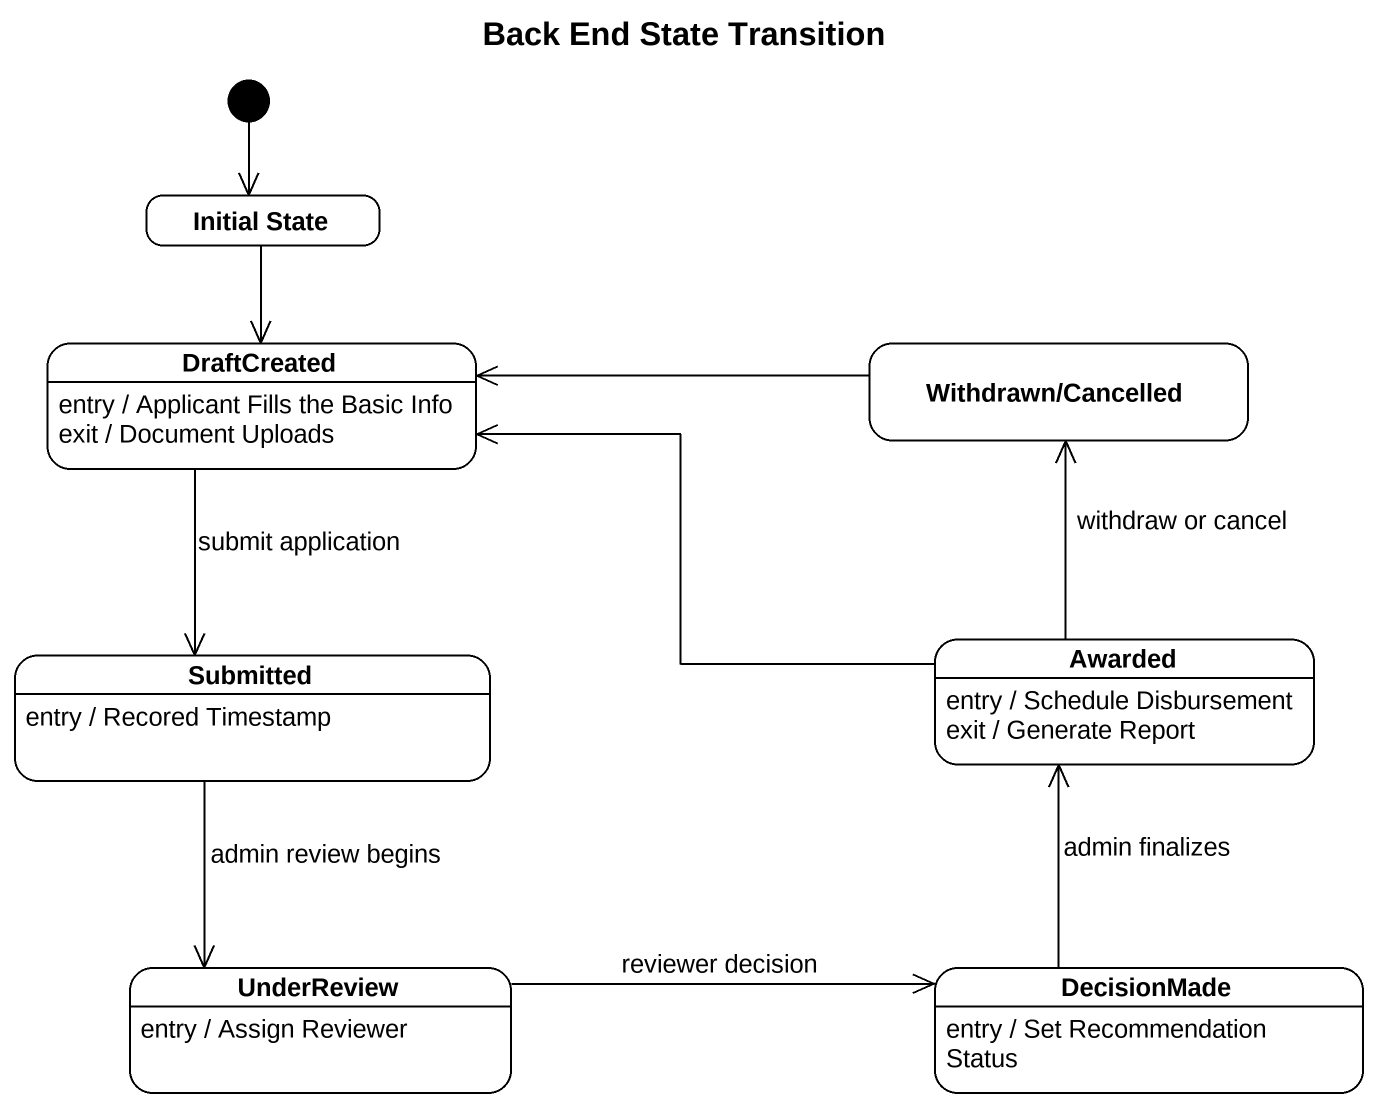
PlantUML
@startuml
title Back End State Transition
hide empty description
state "Initial State" as Initial_State
state DraftCreated
DraftCreated : entry / Applicant Fills the Basic Info
DraftCreated : exit / Document Uploads
state "Withdrawn/Cancelled" as Withdrawn_Cancelled
state Submitted
Submitted : entry / Recored Timestamp
state Awarded
Awarded : entry / Schedule Disbursement
Awarded : exit / Generate Report
state UnderReview
UnderReview : entry / Assign Reviewer
state DecisionMade
DecisionMade : entry / Set Recommendation Status
[*] --> Initial_State
Initial_State --> DraftCreated
DraftCreated --> Submitted : submit application
Withdrawn_Cancelled -left-> DraftCreated
Submitted --> UnderReview : admin review begins
Awarded -left-> DraftCreated
Awarded -up-> Withdrawn_Cancelled : withdraw or cancel
UnderReview -right-> DecisionMade : reviewer decision
DecisionMade -up-> Awarded : admin finalizes
@enduml
